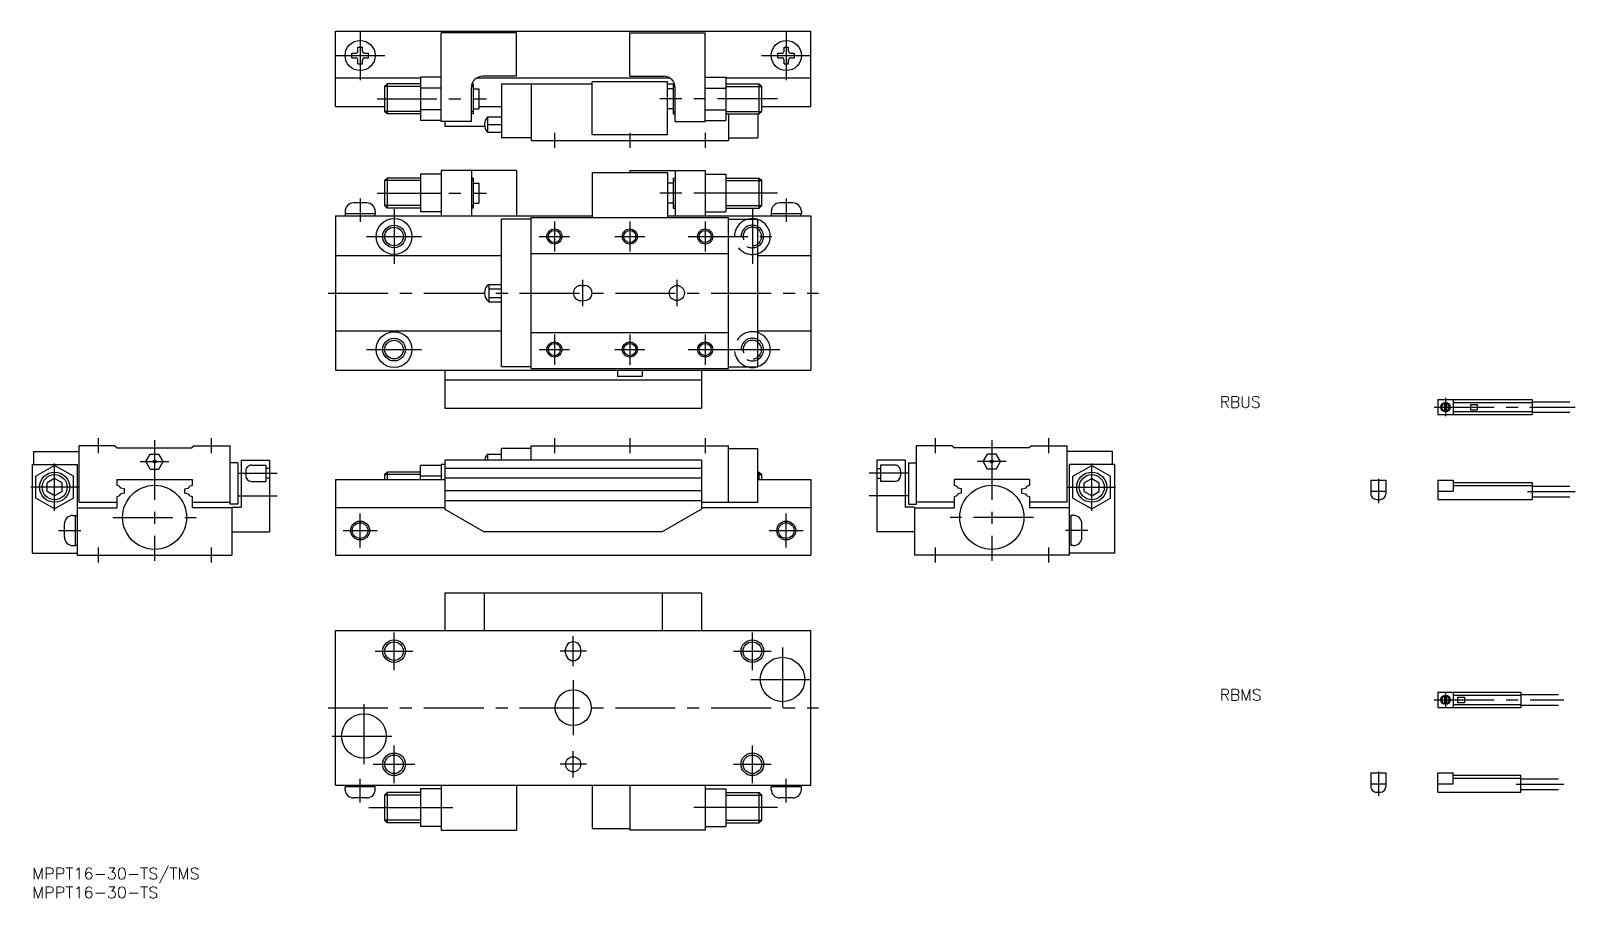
# Model space of a CAD drawing. Extents: x 0 to 409, y -8 to 222.
import ezdxf

# ---------------------------------------------------------------- set-up
doc = ezdxf.new("R2010")
doc.units = 0
doc.header["$LTSCALE"] = 0.5
doc.linetypes.add('CENTER', pattern=[50.8, 31.75, -6.35, 6.35, -6.35])
doc.linetypes.add('DASHED', pattern=[19.05, 12.7, -6.35])
for name, color, linetype in [('MSM_CENTER', 1, 'CENTER'), ('MSM_CONTINUOUS', 7, 'CONTINUOUS'), ('MSM_DASHED', 4, 'DASHED'), ('MSM_NARROW', 5, 'CONTINUOUS'), ('MSM_PART_NUMBER', 7, 'CONTINUOUS')]:
    doc.layers.add(name, color=color, linetype=linetype)
doc.styles.get("Standard").update_dxf_attribs({"font": 'txt.shx', "height": 3, "bigfont": 'bigfont.shx'})

# ---------------------------------------------------------------- blocks, each defined once
blk = doc.blocks.new('*U2')
at = {"layer": 'MSM_PART_NUMBER', "width": 1.042}
blk.add_text('MPPT16-30-TS/TMS', height=3, dxfattribs=at).set_placement((0, -3))
blk = doc.blocks.new('*U3')
at = {"layer": 'MSM_PART_NUMBER', "width": 1.042}
blk.add_text('MPPT16-30-TS', height=3, dxfattribs=at).set_placement((0, -8))
blk = doc.blocks.new('*U5')
at = {"layer": 'MSM_PART_NUMBER'}
blk.add_text('RBMS', height=3, dxfattribs=at).set_placement((314.967032, 44.424119))
blk = doc.blocks.new('*U6')
at = {"layer": 'MSM_PART_NUMBER'}
blk.add_text('RBUS', height=3, dxfattribs=at).set_placement((314.967032, 122.083367))

msp = doc.modelspace()

# ---------------------------------------------------------------- linework, layer by layer
at = {"layer": 'MSM_CENTER'}
for p, q in [((87.000035, 222.039954), (87.000035, 208.959956)), ((200.000027, 222.039954), (200.000027, 208.959956)), ((80.460022, 215.499967), (93.540024, 215.499967)), ((193.460026, 215.499967), (206.540028, 215.499967)), ((91.500039, 203.999969), (120.520815, 203.999969)), ((197.673699, 203.999969), (166.479233, 203.999969)), ((138.500036, 194.999965), (138.500036, 190.999965)), ((158.500036, 194.999965), (158.500036, 190.999965)), ((178.500035, 194.999965), (178.500035, 190.999965)), ((87.000035, 177.598971), (87.000035, 171.385661)), ((91.500039, 178.999988), (120.52081, 178.999988)), ((197.673691, 178.999988), (166.479227, 178.999988)), ((200.000027, 177.598971), (200.000027, 171.385661)), ((96.000023, 174.789988), (96.000023, 160.209988)), ((191.000027, 174.789997), (191.000027, 160.209978)), ((138.500029, 171.499988), (138.500029, 163.499988)), ((158.500025, 171.499988), (158.500025, 163.499988)), ((178.500031, 171.499976), (178.500031, 163.499976)), ((88.710022, 167.499988), (103.290024, 167.499988)), ((134.500029, 167.499988), (142.500029, 167.499988)), ((154.500025, 167.499988), (162.500025, 167.499988)), ((173.960036, 167.499988), (198.290028, 167.499988)), ((146.000036, 155.99998), (146.000036, 148.99998)), ((171.000035, 155.99998), (171.000035, 148.99998)), ((78.500027, 152.49998), (208.500035, 152.49998)), ((138.500029, 141.49998), (138.500029, 133.49998)), ((158.500025, 141.499988), (158.500025, 133.499988)), ((178.50003, 141.499991), (178.50003, 133.499991)), ((88.710022, 137.49999), (103.290024, 137.49999)), ((88.710022, 137.499988), (103.290024, 137.499988)), ((134.500029, 137.49998), (142.500029, 137.49998)), ((154.500025, 137.499988), (162.500025, 137.499988)), ((173.960036, 137.500018), (198.290028, 137.500018)), ((183.710026, 137.49999), (198.290028, 137.49999)), ((374.802755, 124.661577), (374.802755, 119.861577)), ((371.802752, 122.261577), (409.166441, 122.261577)), ((17.50001, 113.99998), (17.50001, 109.99998)), ((32.50001, 113.49998), (32.50001, 81.49998)), ((47.500012, 113.99998), (47.500012, 109.99998)), ((138.500036, 113.99998), (138.500036, 109.99998)), ((158.500036, 113.99998), (158.500036, 109.99998)), ((178.500035, 113.99998), (178.500035, 109.99998)), ((239.50005, 113.99998), (239.50005, 109.99998)), ((254.50005, 113.49998), (254.50005, 81.49998)), ((269.50005, 113.99998), (269.50005, 109.99998)), ((6.00002, 94.69999), (6.00002, 107.3)), ((28.69062, 107.8), (36.30941, 107.8)), ((258.30944, 107.8), (250.69066, 107.8)), ((281.00005, 94.69999), (281.00005, 107.3)), ((54.700009, 104.69999), (65.000012, 104.69999)), ((232.300053, 104.69999), (222.00005, 104.69999)), ((357.009342, 103.261577), (357.009342, 96.761577)), ((12.30002, 100.99998), (-0.30001, 100.99998)), ((54.700009, 98.69999), (65.000012, 98.69999)), ((232.300053, 98.69999), (222.00005, 98.69999)), ((274.70003, 100.99998), (287.30007, 100.99998)), ((396.572637, 99.861575), (409.166441, 99.861575)), ((21.46003, 93), (43.54002, 93)), ((87.000035, 84.99998), (87.000035, 93.99998)), ((200.000027, 84.99998), (200.000027, 93.99998)), ((265.54004, 93), (243.460041, 93)), ((7.01172, 89.5), (12.96001, 89.5)), ((82.500035, 89.49998), (91.500035, 89.49998)), ((195.500027, 89.49998), (204.500027, 89.49998)), ((279.98833, 89.5), (274.04006, 89.5)), ((17.50001, 84.99998), (17.50001, 80.99998)), ((47.500012, 84.99998), (47.500012, 80.99998)), ((239.50005, 84.99998), (239.50005, 80.99998)), ((269.50005, 84.99998), (269.50005, 80.99998)), ((96.000023, 52.49998), (96.000023, 62.49998)), ((143.50003, 53.49998), (143.50003, 61.49998)), ((191.000025, 52.49998), (191.000025, 62.49998)), ((91.000023, 57.49998), (101.000023, 57.49998)), ((147.00003, 57.49998), (140.00003, 57.49998)), ((186.000025, 57.49998), (196.000025, 57.49998)), ((199.000023, 58.43998), (199.000023, 41.55998)), ((143.50003, 49.78999), (143.50003, 35.20999)), ((190.560028, 49.99998), (207.440033, 49.99998)), ((374.802755, 46.602329), (374.802755, 42.602329)), ((78.500027, 42.49998), (208.500035, 42.49998)), ((88.000023, 43.43998), (88.000023, 26.55998)), ((371.824532, 44.602329), (406.166441, 44.602329)), ((79.560025, 34.99998), (96.440022, 34.99998)), ((96.000023, 22.49999), (96.000023, 32.49999)), ((143.50003, 23.99998), (143.50003, 30.99998)), ((191.000025, 22.49998), (191.000025, 32.49998)), ((90.460026, 27.49998), (101.54002, 27.49998)), ((91.000023, 27.49999), (101.000023, 27.49999)), ((147.00003, 27.49998), (140.00003, 27.49998)), ((186.000025, 27.49998), (196.000025, 27.49998)), ((357.009342, 25.602329), (357.009342, 19.102329)), ((87.000035, 17.401), (87.000035, 23.6143)), ((200.000027, 17.401), (200.000027, 23.6143)), ((393.572637, 22.202339), (406.166441, 22.202339)), ((89.326367, 16), (112.153891, 16)), ((197.673684, 16), (174.846157, 16))]:
    msp.add_line(p, q, dxfattribs=at)
at = {"layer": 'MSM_CONTINUOUS'}
for p, q in [((80.500031, 201.99998), (80.500031, 221.999965)), ((80.500031, 221.999965), (206.500027, 221.999965)), ((108.500019, 197.999953), (108.500019, 221.499967)), ((128.500028, 221.499967), (108.500019, 221.499967)), ((128.500028, 209.999965), (128.500028, 221.499967)), ((158.500041, 209.999965), (158.500041, 221.499967)), ((158.500041, 221.499967), (178.500027, 221.499967)), ((178.500027, 197.999953), (178.500027, 221.499967)), ((206.500027, 201.99998), (206.500027, 221.999965)), ((86.400035, 217.699967), (87.600033, 217.699967)), ((86.400035, 216.699967), (86.400035, 217.699967)), ((87.600033, 216.699967), (87.600033, 217.699967)), ((199.400027, 217.699967), (200.600025, 217.699967)), ((199.400027, 216.699967), (199.400027, 217.699967)), ((200.600025, 216.699967), (200.600025, 217.699967)), ((84.800034, 214.899967), (84.800034, 216.099967)), ((84.800034, 216.099967), (85.800034, 216.099967)), ((84.800034, 214.899967), (85.800034, 214.899967)), ((86.400035, 213.299967), (86.400035, 214.299967)), ((86.400035, 213.299967), (87.600033, 213.299967)), ((87.600033, 213.299967), (87.600033, 214.299967)), ((88.200034, 216.099967), (89.200034, 216.099967)), ((88.200034, 214.899967), (89.200034, 214.899967)), ((89.200034, 214.899967), (89.200034, 216.099967)), ((197.800026, 214.899967), (197.800026, 216.099967)), ((197.800026, 216.099967), (198.800026, 216.099967)), ((197.800026, 214.899967), (198.800026, 214.899967)), ((199.400027, 213.299967), (199.400027, 214.299967)), ((199.400027, 213.299967), (200.600025, 213.299967)), ((200.600025, 213.299967), (200.600025, 214.299967)), ((201.200026, 216.099967), (202.200026, 216.099967)), ((201.200026, 214.899967), (202.200026, 214.899967)), ((202.200026, 214.899967), (202.200026, 216.099967)), ((103.000035, 209.499972), (80.500031, 209.499972)), ((108.500019, 209.773459), (103.000035, 209.773459)), ((103.000035, 209.773459), (103.000035, 198.226459)), ((169.158341, 209.499972), (117.841708, 209.499972)), ((128.500028, 209.999965), (119.500018, 209.999965)), ((158.500041, 209.999965), (167.500033, 209.999965)), ((178.500027, 209.773459), (184.000035, 209.773459)), ((184.000035, 209.773459), (184.000035, 198.226459)), ((206.500027, 209.499972), (184.000035, 209.499972)), ((93.500039, 207.323459), (94.176539, 207.999959)), ((93.500039, 207.323459), (93.500039, 200.676459)), ((94.176539, 207.999959), (94.176539, 199.999959)), ((103.000035, 207.999959), (94.176539, 207.999959)), ((108.500019, 206.886725), (103.000035, 206.886725)), ((116.500019, 197.999953), (116.500019, 206.999965)), ((117.000025, 207.999953), (116.671587, 207.999953)), ((117.000025, 207.999953), (117.000025, 199.999953)), ((117.000025, 206.649962), (118.500025, 206.649962)), ((118.500025, 206.649962), (118.500025, 201.349975)), ((124.500037, 207.999972), (124.500037, 193.699966)), ((124.500037, 207.999972), (148.500038, 207.999972)), ((132.35005, 207.999972), (132.35005, 192.999965)), ((168.500023, 208.499965), (148.500038, 208.499965)), ((148.500038, 194.499972), (148.500038, 208.499965)), ((168.500023, 194.499972), (168.500023, 208.499965)), ((168.500023, 207.999957), (170.328469, 207.999957)), ((170.000023, 206.649962), (168.500023, 206.649962)), ((170.000023, 207.999953), (170.000023, 199.999953)), ((170.500029, 197.999953), (170.500029, 206.999965)), ((178.500027, 206.886725), (184.000035, 206.886725)), ((184.000039, 207.999959), (192.823535, 207.999959)), ((192.823535, 199.999959), (192.823535, 207.999959)), ((192.823535, 207.999959), (193.500035, 207.323459)), ((193.500035, 200.676459), (193.500035, 207.323459)), ((80.500031, 201.99998), (93.500039, 201.99998)), ((94.176539, 199.999959), (93.500039, 200.676459)), ((108.500019, 201.113215), (103.000035, 201.113215)), ((117.000025, 201.349975), (118.500025, 201.349975)), ((118.500025, 201.99998), (124.500037, 201.99998)), ((170.000023, 201.349975), (168.500023, 201.349975)), ((178.500027, 201.113215), (184.000035, 201.113215)), ((193.500035, 200.676459), (192.823535, 199.999959)), ((193.500035, 201.99998), (206.500027, 201.99998)), ((103.000035, 199.999959), (94.176539, 199.999959)), ((108.500019, 198.226459), (103.000035, 198.226459)), ((116.500019, 197.999953), (108.500019, 197.999953)), ((109.500035, 197.999953), (109.500035, 196.799964)), ((109.500035, 196.799964), (120.026825, 196.799964)), ((117.000025, 199.999953), (116.500019, 199.999953)), ((120.763979, 199.199977), (120.763979, 195.199966)), ((120.763979, 199.199977), (124.500037, 199.199977)), ((120.763979, 197.199969), (124.500037, 197.199969)), ((170.000023, 199.999953), (170.500029, 199.999953)), ((170.500029, 197.999953), (178.500027, 197.999953)), ((178.500027, 198.226459), (184.000035, 198.226459)), ((184.000039, 199.999959), (192.823535, 199.999959)), ((184.650021, 199.999961), (184.650021, 192.999965)), ((192.500023, 199.999961), (192.500023, 193.699966)), ((120.763979, 195.199966), (124.500037, 195.199966)), ((132.35005, 193.699966), (124.500037, 193.699966)), ((132.35005, 192.999965), (184.650021, 192.999965)), ((168.500023, 194.499972), (148.500038, 194.499972)), ((184.650021, 193.699966), (192.500023, 193.699966)), ((108.500016, 184.99998), (108.500016, 172.999972)), ((128.500022, 184.99998), (108.500016, 184.99998)), ((116.500014, 184.99998), (116.500014, 172.999972)), ((128.500022, 184.99998), (128.500022, 172.999972)), ((148.500032, 184.499976), (148.500032, 172.499988)), ((148.500032, 184.499976), (168.500018, 184.499976)), ((158.500036, 184.99998), (158.500036, 184.499976)), ((158.500036, 184.99998), (178.500023, 184.99998)), ((168.500018, 184.499976), (168.500018, 172.499988)), ((170.500023, 184.99998), (170.500023, 172.999972)), ((178.500023, 184.99998), (178.500023, 172.999972)), ((93.500031, 182.323478), (94.176531, 182.999978)), ((93.500031, 182.323478), (93.500031, 175.676478)), ((94.176531, 182.999978), (94.176531, 174.999978)), ((103.000027, 182.999978), (94.176531, 182.999978)), ((108.500016, 183.999969), (103.000027, 183.999969)), ((103.000027, 183.999969), (103.000027, 173.99998)), ((117.000025, 182.999984), (116.500014, 182.999984)), ((117.000025, 182.999953), (117.000025, 174.999949)), ((117.000025, 181.649962), (118.500025, 181.649962)), ((118.500019, 181.649962), (118.500019, 176.349971)), ((170.000023, 181.649962), (168.500023, 181.649962)), ((170.000023, 182.999984), (170.500035, 182.999984)), ((170.000023, 182.999953), (170.000023, 174.999949)), ((178.500023, 183.999969), (184.000031, 183.999969)), ((184.000031, 183.999969), (184.000031, 173.99998)), ((184.000031, 182.999978), (192.823527, 182.999978)), ((192.823527, 174.999978), (192.823527, 182.999978)), ((192.823527, 182.999978), (193.500027, 182.323478)), ((193.500027, 175.676478), (193.500027, 182.323478)), ((88.750035, 176.399972), (85.250035, 176.399972)), ((103.000027, 178.999988), (108.500016, 178.999988)), ((117.000025, 176.349971), (118.500025, 176.349971)), ((170.000023, 176.349971), (168.500023, 176.349971)), ((184.000031, 178.999988), (178.500023, 178.999988)), ((201.750027, 176.399972), (198.250027, 176.399972)), ((80.500031, 172.999972), (80.500031, 131.99998)), ((80.500031, 172.999972), (148.500032, 172.999972)), ((83.000035, 174.149972), (83.000035, 173.499972)), ((91.000035, 173.499972), (83.000035, 173.499972)), ((83.100035, 172.999972), (83.100035, 173.499972)), ((90.900035, 173.499972), (90.900035, 172.999972)), ((91.000035, 174.149972), (91.000035, 173.499972)), ((94.176531, 174.999978), (93.500031, 175.676478)), ((103.000027, 174.999978), (94.176531, 174.999978)), ((108.500016, 173.99998), (103.000027, 173.99998)), ((117.000025, 174.999949), (116.500021, 174.999949)), ((132.35005, 172.099978), (124.500037, 172.099978)), ((124.500037, 132.89997), (124.500037, 172.099978)), ((132.35005, 132.49999), (132.35005, 172.499988)), ((132.35005, 172.499988), (184.650021, 172.499988)), ((168.500018, 172.999972), (206.500027, 172.999972)), ((170.000023, 174.999949), (170.500027, 174.999949)), ((178.500023, 173.99998), (184.000031, 173.99998)), ((184.000031, 174.999978), (192.823527, 174.999978)), ((184.650021, 132.49999), (184.650021, 172.499988)), ((184.650021, 172.099978), (192.500023, 172.099978)), ((192.500023, 132.89997), (192.500023, 172.099978)), ((193.500027, 175.676478), (192.823527, 174.999978)), ((196.000027, 174.149972), (196.000027, 173.499972)), ((204.000027, 173.499972), (196.000027, 173.499972)), ((196.100027, 172.999972), (196.100027, 173.499972)), ((203.900027, 173.499972), (203.900027, 172.999972)), ((204.000027, 174.149972), (204.000027, 173.499972)), ((206.500027, 172.999972), (206.500027, 131.99998)), ((80.500031, 162.499988), (124.500037, 162.499988)), ((132.35005, 162.99998), (184.650021, 162.99998)), ((192.500035, 162.499988), (206.500027, 162.499988)), ((121.085183, 154.809382), (121.085183, 150.190578)), ((121.085183, 154.809382), (124.500037, 154.809382)), ((121.085183, 153.654681), (124.500037, 153.654681)), ((145.500036, 154.49998), (146.500036, 154.49998)), ((121.085183, 151.345286), (124.500037, 151.345286)), ((121.085183, 150.190578), (124.500037, 150.190578)), ((145.500036, 150.49998), (146.500036, 150.49998)), ((80.500031, 142.49998), (124.500037, 142.49998)), ((132.35005, 141.99998), (184.650021, 141.99998)), ((192.500035, 142.49998), (206.500027, 142.49998)), ((80.500031, 131.99998), (206.500027, 131.99998)), ((109.500031, 131.99998), (109.500031, 121.99998)), ((132.35005, 132.89997), (124.500037, 132.89997)), ((132.35005, 132.49999), (184.650021, 132.49999)), ((155.250055, 131.99998), (155.250055, 130.39998)), ((161.750056, 131.99998), (161.750056, 130.39998)), ((177.500027, 131.99998), (177.500027, 121.99998)), ((184.650021, 132.89997), (192.500023, 132.89997)), ((109.500027, 129.49998), (177.500027, 129.49998)), ((161.750056, 130.39998), (155.250055, 130.39998)), ((372.802755, 124.261577), (372.802755, 120.261577)), ((372.802755, 124.261577), (397.802755, 124.261577)), ((374.552755, 123.486327), (374.552755, 121.036827)), ((375.052755, 123.486327), (375.052755, 121.036827)), ((376.802747, 124.261577), (376.802747, 120.261577)), ((376.802747, 123.461577), (397.802755, 123.461577)), ((381.402754, 122.961577), (381.402754, 121.561567)), ((381.402754, 122.961577), (383.202757, 122.961577)), ((383.202757, 122.961577), (383.202757, 121.561567)), ((397.802755, 124.261577), (397.802755, 120.261577)), ((397.802755, 123.661567), (407.802755, 123.661567)), ((109.500027, 121.99998), (177.500027, 121.99998)), ((372.802755, 120.261577), (397.802755, 120.261577)), ((376.802747, 121.061567), (397.802755, 121.061567)), ((381.402754, 121.561567), (383.202757, 121.561567)), ((397.802755, 120.861577), (407.802755, 120.861577)), ((22, 111.99998), (12.5, 111.99998)), ((12.50002, 97), (12.50002, 111.99998)), ((22, 111.99998), (22.6, 111.39999)), ((22.6, 111.39997), (42.40004, 111.39997)), ((43.00004, 111.99998), (42.40004, 111.39997)), ((43.00003, 111.99998), (52.500019, 111.99998)), ((52.500019, 96.49998), (52.500019, 111.99998)), ((124.500037, 108.19999), (124.500037, 111.29998)), ((132.35005, 111.29998), (124.500037, 111.29998)), ((132.35005, 108.19999), (132.35005, 111.99998)), ((132.35005, 111.99998), (184.650021, 111.99998)), ((184.650021, 96.99998), (184.650021, 111.99998)), ((184.650021, 111.29998), (192.500023, 111.29998)), ((192.500023, 96.99998), (192.500023, 111.29998)), ((234.500042, 96.49998), (234.500042, 111.99998)), ((244.00003, 111.99998), (234.500042, 111.99998)), ((244.00003, 111.99998), (244.60003, 111.39997)), ((264.40007, 111.39997), (244.60003, 111.39997)), ((265.00006, 112), (264.40006, 111.39999)), ((265.00006, 111.99998), (274.50005, 111.99998)), ((274.50003, 97), (274.50003, 111.99998)), ((0, 106.99998), (12.00002, 106.99998)), ((0, 106.99998), (0, 83.49998)), ((0.49997, 106.99998), (0.49997, 110.49998)), ((0.49997, 110.49998), (12.49999, 110.49998)), ((6.00003, 106.77349), (1.00002, 103.88673)), ((11, 103.88673), (6.00002, 106.77346)), ((12.00002, 106.99998), (12.00002, 82.99998)), ((30.1906, 107.80001), (31.3453, 109.8)), ((31.3453, 105.8), (30.19061, 107.79998)), ((31.34532, 109.8), (33.65471, 109.8)), ((34.80942, 107.8), (33.65472, 109.8)), ((33.65472, 105.8), (34.80941, 107.79998)), ((54.600071, 107.49998), (52.50005, 107.49998)), ((54.600071, 107.49998), (54.600071, 96.49998)), ((55.500004, 108.19999), (55.500004, 95.69998)), ((55.500004, 108.19999), (63.000012, 108.19999)), ((58.200009, 106.85), (62.000027, 106.85)), ((62.000027, 106.85), (62.000027, 102.55)), ((63.000012, 108.19999), (63.000012, 89.19998)), ((103.000027, 102.99998), (103.000027, 106.77348)), ((108.500016, 106.77348), (103.000027, 106.77348)), ((108.500016, 106.99998), (108.500016, 102.99998)), ((109.500031, 106.99998), (108.500016, 106.99998)), ((109.500031, 108.19999), (109.500031, 95.19998)), ((177.500027, 108.19999), (109.500031, 108.19999)), ((120.763979, 109.79997), (120.763979, 108.19999)), ((120.763979, 109.79997), (124.500037, 109.79997)), ((177.500027, 108.19999), (177.500027, 95.19996)), ((231.500058, 108.19999), (224.00005, 108.19999)), ((224.00005, 108.19999), (224.00005, 89.19998)), ((225.000035, 106.85), (225.000035, 102.55)), ((228.800053, 106.85), (225.000035, 106.85)), ((231.500058, 108.19999), (231.500058, 95.69998)), ((232.39999, 107.49998), (234.500012, 107.49998)), ((232.39999, 107.49998), (232.39999, 96.49998)), ((252.19065, 107.8), (253.34534, 109.8)), ((253.34535, 105.8), (252.19066, 107.79998)), ((255.65474, 109.8), (253.34535, 109.8)), ((255.65476, 105.8), (256.80946, 107.79998)), ((256.80946, 107.8), (255.65477, 109.8)), ((286.50008, 110.49998), (274.50007, 110.49998)), ((287.00005, 106.99998), (275.00005, 106.99998)), ((275.00005, 106.99998), (275.00005, 82.99998)), ((276.00007, 103.88674), (281.00003, 106.77348)), ((281.00003, 106.77349), (286.00005, 103.88673)), ((286.50008, 106.99998), (286.50008, 110.49998)), ((287.00005, 106.99998), (287.00005, 83.49998)), ((1.00002, 98.11323), (1.00002, 103.88673)), ((6.00002, 103.30938), (4, 102.15467)), ((8, 102.1547), (6.00003, 103.30938)), ((11.00002, 98.11323), (11.00002, 103.88673)), ((22.50001, 102.99998), (22.50001, 101.4866)), ((22.50001, 102.99998), (42.50002, 102.99998)), ((31.34532, 105.8), (33.65471, 105.8)), ((42.50002, 102.99998), (42.50002, 101.4866)), ((56.700009, 105.35), (56.700009, 104.05)), ((58.200009, 102.55), (62.000027, 102.55)), ((63.000012, 106), (61.999981, 106)), ((63.000012, 103.4), (61.999981, 103.4)), ((80.500031, 102.99998), (109.500031, 102.99998)), ((80.500031, 102.99998), (80.500031, 82.99998)), ((93.500031, 104.32348), (94.176531, 104.99998)), ((93.500031, 104.32348), (93.500031, 102.99998)), ((94.176531, 104.99998), (94.176531, 102.99998)), ((103.000027, 104.99998), (94.176531, 104.99998)), ((108.500016, 103.88673), (103.000027, 103.88673)), ((177.500027, 105.99998), (109.500031, 105.99998)), ((177.500027, 103.39999), (109.500031, 103.39999)), ((192.500023, 104.99998), (192.823527, 104.99998)), ((192.500035, 102.99998), (206.500027, 102.99998)), ((192.823527, 104.99998), (193.500027, 104.32348)), ((192.823527, 102.99998), (192.823527, 104.99998)), ((193.500027, 102.99998), (193.500027, 104.32348)), ((206.500027, 102.99998), (206.500027, 82.99998)), ((224.00005, 106), (225.000081, 106)), ((224.00005, 103.4), (225.000081, 103.4)), ((228.800053, 102.55), (225.000035, 102.55)), ((230.300053, 105.35), (230.300053, 104.05)), ((244.50004, 102.99998), (244.50004, 101.4866)), ((264.50005, 102.99998), (244.50004, 102.99998)), ((255.65474, 105.8), (253.34535, 105.8)), ((264.50005, 102.99998), (264.50005, 101.4866)), ((276.00005, 98.11323), (276.00005, 103.88673)), ((279.00007, 102.1547), (281.00003, 103.30938)), ((281.00003, 103.30938), (283.00005, 102.15467)), ((286.00005, 98.11323), (286.00005, 103.88673)), ((355.009342, 102.861575), (355.009342, 99.261577)), ((355.009342, 102.861575), (359.009342, 102.861575)), ((359.009342, 102.861575), (359.009342, 99.261577)), ((372.802755, 102.861575), (372.802755, 97.761577)), ((372.802755, 102.861575), (376.802747, 102.861575)), ((376.802747, 102.861575), (376.802747, 99.961582)), ((4.00002, 99.84529), (4.00002, 102.15467)), ((6, 98.69059), (4.00003, 99.84527)), ((8.00002, 99.8453), (6, 98.69059)), ((8.00002, 99.84529), (8.00002, 102.15467)), ((22.50001, 98.51338), (22.50001, 95.49998)), ((24.50001, 100.6), (23.5933, 100.75987)), ((24.50001, 99.4), (23.59331, 99.24012)), ((24.50001, 99.4), (24.50001, 100.6)), ((40.50003, 100.59999), (41.40673, 100.75985)), ((40.50003, 99.4), (40.50003, 100.59999)), ((40.50003, 99.4), (41.40672, 99.24012)), ((42.50002, 98.51338), (42.50002, 95.49998)), ((177.500027, 99.99998), (109.500031, 99.99998)), ((244.50004, 98.51338), (244.50004, 95.49998)), ((246.50003, 100.59999), (245.59333, 100.75985)), ((246.50003, 99.4), (245.59334, 99.24014)), ((246.50003, 99.4), (246.50003, 100.59999)), ((262.50004, 100.6), (263.40676, 100.75988)), ((262.50004, 99.4), (263.40675, 99.24012)), ((262.50005, 99.4), (262.50005, 100.6)), ((264.50005, 98.51338), (264.50005, 95.49998)), ((279.00005, 99.84529), (279.00005, 102.15467)), ((279.00005, 99.8453), (281.00007, 98.69059)), ((281.00007, 98.69059), (283.00003, 99.84527)), ((283.00005, 99.84529), (283.00005, 102.15467)), ((355.009342, 99.961582), (359.009342, 99.961582)), ((372.802755, 99.961582), (376.802747, 99.961582)), ((376.802747, 102.261577), (397.802755, 102.261577)), ((376.802747, 101.461582), (397.802755, 101.461582)), ((397.802755, 102.261577), (397.802755, 97.761577)), ((397.802755, 101.261577), (407.802755, 101.261577)), ((397.802755, 98.461582), (407.802755, 98.461582)), ((6, 95.22648), (1.00002, 98.11322)), ((11.00003, 98.11323), (6.00002, 95.22647)), ((12.00002, 95.49998), (22.50003, 95.49998)), ((12.50002, 97), (22.50001, 97)), ((42.50002, 97), (52.500019, 97)), ((53.000012, 95.49998), (42.50002, 95.49998)), ((54.600071, 96.49998), (52.500004, 96.49998)), ((53.000012, 95.69998), (55.500004, 95.69998)), ((53.000012, 95.69998), (53.000012, 82.99998)), ((109.500031, 95.49998), (80.500031, 95.49998)), ((177.500027, 97.39997), (109.500031, 97.39997)), ((109.500031, 95.19998), (119.892344, 89.19998)), ((177.500046, 95.19998), (167.107735, 89.19998)), ((177.500027, 96.99998), (192.500023, 96.99998)), ((206.500027, 95.49998), (177.500027, 95.49998)), ((234.00005, 95.69998), (231.500058, 95.69998)), ((232.39999, 96.49998), (234.500058, 96.49998)), ((234.00005, 95.69998), (234.00005, 82.99998)), ((234.00005, 95.49998), (244.50004, 95.49998)), ((244.50004, 97), (234.500042, 97)), ((275.00005, 95.49998), (264.50003, 95.49998)), ((274.50003, 97), (264.50005, 97)), ((276.00003, 98.11323), (281.00003, 95.22647)), ((281.00007, 95.2265), (286.00003, 98.11323)), ((356.509342, 97.761577), (357.509342, 97.761577)), ((372.802755, 97.761577), (397.802755, 97.761577)), ((8.60002, 87.75), (8.60002, 91.25)), ((10.85002, 93.5), (11.50002, 93.5)), ((11.50002, 85.5), (11.50002, 93.5)), ((12.00002, 93.4), (11.50002, 93.4)), ((275.00005, 93.4), (275.50005, 93.4)), ((276.15005, 93.5), (275.50005, 93.5)), ((275.50005, 85.5), (275.50005, 93.5)), ((278.40005, 87.75), (278.40005, 91.25)), ((53.000012, 89.19998), (63.000012, 89.19998)), ((167.107727, 89.19998), (119.892352, 89.19998)), ((234.00005, 89.19998), (224.00005, 89.19998)), ((0, 83.49998), (12.00002, 83.49998)), ((10.85002, 85.5), (11.50002, 85.5)), ((11.50002, 85.6), (12.00002, 85.6)), ((12.00002, 82.99998), (53.000012, 82.99998)), ((80.500031, 82.99998), (206.500027, 82.99998)), ((275.00005, 82.99998), (234.00005, 82.99998)), ((275.50005, 85.6), (275.00005, 85.6)), ((287.00005, 83.49998), (275.00005, 83.49998)), ((276.15005, 85.5), (275.50005, 85.5)), ((109.500035, 72.99998), (109.500035, 62.99998)), ((109.500035, 72.99998), (177.500046, 72.99998)), ((119.892346, 72.99998), (119.892346, 62.99998)), ((167.107733, 72.99998), (167.107733, 62.99998)), ((177.500046, 72.99998), (177.500046, 62.99998)), ((80.500031, 21.99998), (80.500031, 62.99998)), ((80.500031, 62.99998), (206.500027, 62.99998)), ((206.500027, 21.99998), (206.500027, 62.99998)), ((141.50003, 56.99998), (141.50003, 57.99998)), ((145.50003, 56.99998), (145.50003, 57.99998)), ((372.802755, 46.602329), (372.802755, 42.602329)), ((372.802755, 46.602329), (394.802755, 46.602329)), ((374.552755, 45.827079), (374.552755, 43.377579)), ((375.052755, 45.827079), (375.052755, 43.377579)), ((376.802763, 46.602329), (376.802763, 42.602329)), ((376.802763, 45.802329), (394.802755, 45.802329)), ((378.002752, 45.302329), (378.002752, 43.902329)), ((378.002752, 45.302329), (379.802755, 45.302329)), ((379.802755, 45.302329), (379.802755, 43.902329)), ((394.802755, 46.602329), (394.802755, 42.602329)), ((394.802755, 46.002329), (404.802763, 46.002329)), ((372.802755, 42.602329), (394.802755, 42.602329)), ((376.802763, 43.402329), (394.802755, 43.402329)), ((378.002752, 43.902329), (379.802755, 43.902329)), ((394.802755, 43.202329), (404.802763, 43.202329)), ((355.009342, 25.202339), (355.009342, 21.602329)), ((355.009342, 25.202339), (359.009342, 25.202339)), ((359.009342, 25.202339), (359.009342, 21.602329)), ((372.802755, 20.102329), (372.802755, 25.202339)), ((372.802755, 25.202339), (376.802763, 25.202339)), ((376.802763, 22.302329), (376.802763, 25.202339)), ((376.802763, 24.602329), (394.802755, 24.602329)), ((394.802755, 20.102329), (394.802755, 24.602329)), ((80.500031, 21.99998), (206.500027, 21.99998)), ((91.000035, 21.49998), (83.000035, 21.49998)), ((83.000035, 20.84998), (83.000035, 21.49998)), ((83.100035, 21.99998), (83.100035, 21.49998)), ((90.900035, 21.49998), (90.900035, 21.99998)), ((91.000035, 20.84998), (91.000035, 21.49998)), ((108.500016, 21), (103.000027, 21)), ((103.000027, 21), (103.000027, 11)), ((108.500016, 22), (108.500016, 10)), ((128.500023, 22), (128.500023, 10)), ((148.500027, 22), (148.500027, 10.5)), ((158.500026, 22), (158.500026, 10)), ((178.500035, 22), (178.500035, 10)), ((178.500035, 21), (184.000019, 21)), ((184.000019, 21), (184.000019, 11)), ((204.000027, 21.49998), (196.000027, 21.49998)), ((196.000027, 20.84998), (196.000027, 21.49998)), ((196.100027, 21.99998), (196.100027, 21.49998)), ((203.900027, 21.49998), (203.900027, 21.99998)), ((204.000027, 20.84998), (204.000027, 21.49998)), ((355.009342, 22.302329), (359.009342, 22.302329)), ((372.802755, 22.302329), (376.802763, 22.302329)), ((376.802763, 23.802339), (394.802755, 23.802339)), ((394.802755, 23.602329), (404.802763, 23.602329)), ((394.802755, 20.802339), (404.802763, 20.802339)), ((88.750035, 18.59998), (85.250035, 18.59998)), ((93.500035, 19.3235), (94.176535, 20)), ((93.500035, 19.3235), (93.500035, 12.6765)), ((94.176535, 20), (94.176535, 12)), ((103.000031, 20), (94.176535, 20)), ((184.00002, 20), (192.823516, 20)), ((192.823516, 12), (192.823516, 20)), ((192.823516, 20), (193.500016, 19.3235)), ((193.500016, 12.6765), (193.500016, 19.3235)), ((201.750027, 18.59998), (198.250027, 18.59998)), ((356.509342, 20.102329), (357.509342, 20.102329)), ((372.802755, 20.102329), (394.802755, 20.102329)), ((94.176535, 12), (93.500035, 12.6765)), ((103.000027, 16), (108.500016, 16)), ((184.000019, 16), (178.500035, 16)), ((193.500016, 12.6765), (192.823516, 12)), ((103.000031, 12), (94.176535, 12)), ((108.500016, 11), (103.000027, 11)), ((108.500016, 10), (128.500023, 10)), ((148.500027, 10.5), (158.500026, 10.5)), ((178.500035, 10), (158.500026, 10)), ((178.500035, 11), (184.000019, 11)), ((184.00002, 12), (192.823516, 12))]:
    msp.add_line(p, q, dxfattribs=at)
for centre, radius in [((87.000035, 215.499967), 4), ((200.000027, 215.499967), 4), ((96.000023, 167.499988), 4.75), ((96.000023, 167.499988), 2.4585), ((138.500029, 167.499988), 1.621), ((158.500025, 167.499988), 1.621), ((178.500032, 167.499965), 1.621), ((171.000035, 152.49998), 2), ((96.000023, 137.499988), 4.75), ((96.000023, 137.499988), 2.4585), ((138.500029, 137.49998), 1.621), ((158.500025, 137.499988), 1.621), ((178.500031, 137.49998), 1.621), ((374.802755, 122.261577), 1.25), ((32.50001, 107.8), 0.4), ((254.50005, 107.8), 0.4), ((6.000005, 100.999987), 4), ((281.000035, 100.999972), 4), ((32.50001, 93), 8.499999), ((254.50005, 93), 8.499999), ((87.000035, 89.49998), 2.067), ((200.000027, 89.49998), 2.067), ((96.000023, 57.49999), 2.4585), ((191.000025, 57.49998), 2.4585), ((199.000023, 49.99998), 5.9), ((143.50003, 42.49998), 4.75), ((374.802755, 44.602329), 1.25), ((88.000023, 34.99998), 5.9), ((96.000023, 27.49998), 2.4585), ((143.50003, 27.49998), 2), ((191.000025, 27.49998), 2.4585)]:
    msp.add_circle(centre, radius, dxfattribs=at)
for centre, radius, start, end in [((85.800034, 216.699967), 0.6, 269.999997, 0), ((85.800034, 214.299967), 0.6, 0, 90.000003), ((88.200034, 216.699967), 0.6, 179.999995, 269.999997), ((88.200034, 214.299967), 0.6, 90.000003, 180.000005), ((198.800026, 216.699967), 0.6, 269.999997, 0), ((198.800026, 214.299967), 0.6, 0, 90.000003), ((201.200026, 216.699967), 0.6, 179.999995, 269.999997), ((201.200026, 214.299967), 0.6, 90.000003, 180.000005), ((119.500018, 206.999965), 3, 90.000003, 180.00001), ((167.500033, 206.999965), 3, 0, 90.000003), ((123.000039, 197.199969), 3, 138.18969, 221.81031), ((85.250035, 174.149972), 2.25, 89.999995, 179.999997), ((88.750035, 174.149972), 2.25, 0.000003, 90.000005), ((198.250027, 174.149972), 2.25, 89.999995, 179.999997), ((201.750027, 174.149972), 2.25, 0.000003, 90.000005), ((191.000027, 167.499988), 4.75, 75.56463439, 104.43536561), ((191.000027, 167.499978), 4.75, 288.40842932, 71.59157068), ((191.000027, 167.500011), 2.4585, 307.59865029, 52.40134971), ((123.000039, 152.49998), 3, 129.66404, 230.33597), ((145.500036, 152.49998), 2, 90.000003, 270), ((146.500036, 152.49998), 2, 270, 90.000003), ((191.000027, 137.500018), 4.75, 288.40842932, 71.59157068), ((191.000027, 137.499986), 2.4585, 307.59865029, 52.40134971), ((191.000027, 137.500008), 4.75, 255.56262646, 284.43737354), ((374.802755, 122.261577), 1, 104.47752, 255.52249), ((374.802755, 122.261577), 1, 284.47751, 75.522488), ((58.200009, 105.35), 1.5, 90.000003, 180.00001), ((123.000039, 107.79998), 3, 138.18969, 172.33772), ((228.800053, 105.35), 1.5, 359.99999, 89.999996), ((58.200009, 104.05), 1.5, 180.00001, 270), ((228.800053, 104.05), 1.5, 270, 359.99999), ((22.30004, 99.99998), 1.500006, 277.66093, 329.56152), ((22.30004, 99.99998), 1.500001, 30.436378, 82.337261), ((42.70003, 99.99998), 1.500006, 210.43556, 262.33609), ((42.70003, 99.99998), 1.499993, 97.661603, 149.56235), ((244.30003, 99.99998), 1.499993, 30.437655, 82.338395), ((244.30003, 99.99998), 1.500006, 277.66391, 329.56443), ((264.70002, 99.99998), 1.500001, 97.662737, 149.56362), ((264.70002, 99.99998), 1.500006, 210.43847, 262.33907), ((356.509342, 99.261577), 1.5, 179.99999, 270), ((357.509342, 99.261577), 1.5, 270, 0), ((10.85002, 91.25), 2.25, 90.000003, 180.000005), ((276.15005, 91.25), 2.25, 359.999995, 89.999997), ((10.85002, 87.75), 2.25, 179.999995, 269.999997), ((276.15005, 87.75), 2.25, 270.000003, 0.000005), ((143.50003, 57.99998), 2, 0, 180.00001), ((143.50003, 56.99998), 2, 179.99999, 0.00001), ((374.802755, 44.602329), 1, 104.47751, 255.52249), ((374.802755, 44.602329), 1, 284.47751, 75.522488), ((85.250035, 20.84998), 2.25, 180.000003, 270.000005), ((88.750035, 20.84998), 2.25, 269.999995, 359.999997), ((198.250027, 20.84998), 2.25, 180.000003, 270.000005), ((201.750027, 20.84998), 2.25, 269.999995, 359.999997), ((356.509342, 21.602329), 1.5, 179.99999, 270), ((357.509342, 21.602329), 1.5, 270, 0)]:
    msp.add_arc(centre, radius, start, end, dxfattribs=at)
at = {"layer": 'MSM_DASHED'}
for p, q in [((117.000025, 182.374984), (116.523549, 182.374984)), ((170.000023, 182.374984), (170.4765, 182.374984)), ((117.000025, 175.624949), (116.500021, 175.624949)), ((170.000023, 175.624949), (170.500027, 175.624949))]:
    msp.add_line(p, q, dxfattribs=at)
msp.add_circle((96.000023, 27.49998), 3, dxfattribs=at)
for centre, radius, start, end in [((191.000027, 167.499978), 4.75, 104.43691392, 288.40842932), ((191.000027, 167.499988), 4.75, 71.59157068, 75.56463439), ((191.000027, 167.499988), 3, 60.00008821, 299.99991179), ((191.000027, 167.499988), 2.4585, 52.40134971, 307.59865029), ((191.000027, 137.500018), 4.75, 71.59157068, 255.56308608), ((191.000027, 137.500008), 3, 60.00008821, 299.99991179), ((191.000027, 137.500008), 2.4585, 52.40134971, 307.59865029), ((191.000027, 137.500018), 4.75, 284.43691392, 288.40842932)]:
    msp.add_arc(centre, radius, start, end, dxfattribs=at)
at = {"layer": 'MSM_NARROW'}
for p, q in [((103.000035, 207.323459), (93.500039, 207.323459)), ((117.000025, 207.323453), (116.51751, 207.323453)), ((170.000023, 207.323453), (170.482541, 207.323453)), ((184.000039, 207.323459), (193.500035, 207.323459)), ((103.000035, 200.676459), (93.500039, 200.676459)), ((117.000025, 200.676453), (116.500019, 200.676453)), ((170.000023, 200.676453), (170.500029, 200.676453)), ((184.000039, 200.676459), (193.500035, 200.676459)), ((103.000027, 182.323478), (93.500031, 182.323478)), ((184.000031, 182.323478), (193.500027, 182.323478)), ((103.000027, 175.676478), (93.500031, 175.676478)), ((184.000031, 175.676478), (193.500027, 175.676478)), ((103.000027, 104.32348), (93.500031, 104.32348)), ((192.500023, 104.32348), (193.500027, 104.32348)), ((103.000031, 19.3235), (93.500035, 19.3235)), ((184.00002, 19.3235), (193.500016, 19.3235)), ((103.000031, 12.6765), (93.500035, 12.6765)), ((184.00002, 12.6765), (193.500016, 12.6765))]:
    msp.add_line(p, q, dxfattribs=at)
for centre, radius in [((96.000023, 167.499988), 3), ((138.500029, 167.499988), 2), ((158.500025, 167.499988), 2), ((178.500032, 167.499965), 2), ((96.000023, 137.499988), 3), ((138.500029, 137.49998), 2), ((158.500025, 137.499988), 2), ((178.500031, 137.49998), 2), ((6.000005, 100.999987), 3.3235), ((281.000035, 100.999972), 3.3235), ((87.000035, 89.49998), 2.5), ((200.000027, 89.49998), 2.5), ((96.000023, 57.49999), 3), ((191.000025, 57.49998), 3), ((96.000023, 27.49998), 3), ((191.000025, 27.49998), 3)]:
    msp.add_circle(centre, radius, dxfattribs=at)
for centre in [(191.000027, 167.499988), (191.000027, 137.500008)]:
    msp.add_arc(centre, 3, 299.99991179, 60.00008821, dxfattribs=at)

# ---------------------------------------------------------------- block references
at = {"layer": 'MSM_CONTINUOUS'}
for name in ['*U6', '*U5', '*U2', '*U3']:
    msp.add_blockref(name, (0, 0), dxfattribs=at)

doc.saveas('drawing.dxf')
